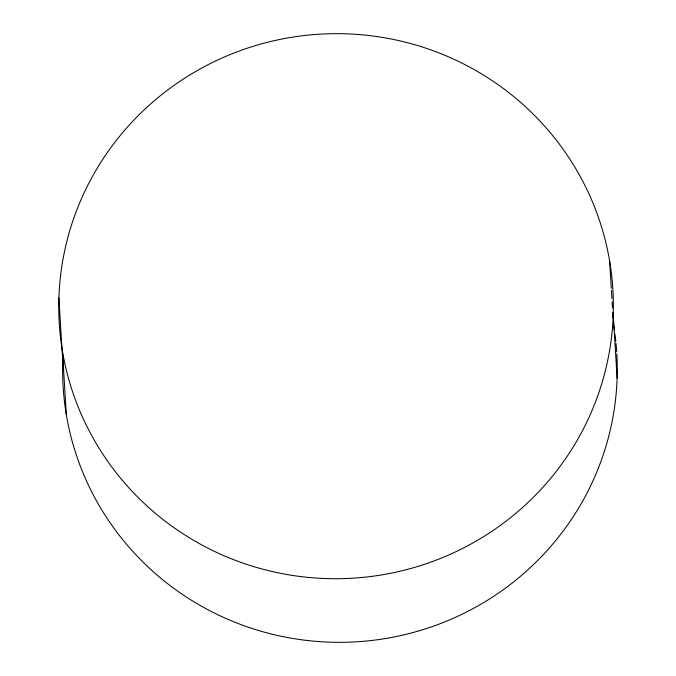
<?xml version="1.0" encoding="UTF-8"?>
<svg xmlns="http://www.w3.org/2000/svg" width="676" height="676" viewBox="0 0 676 676"><rect width="100%" height="100%" fill="white"/><g stroke="black" fill="none" stroke-linecap="round" stroke-linejoin="round"><path stroke-width="1.01" d="M613.225 314.467A277.329 272.504 -3.5 0 1 189.677 537.969A277.329 272.504 -3.5 0 1 205.267 66.163A277.329 272.504 -3.5 0 1 613.225 314.467L617.112 378.07M609.651 261.164L611.307 288.272M611.434 290.359L611.949 298.699M612.135 301.826L612.524 308.079M612.777 312.253L613.157 318.506M62.462 351.233L66.349 414.836M58.888 297.93L62.775 361.533M616.825 353.954A277.329 272.504 -3.5 0 1 341.617 642.318A277.329 272.504 -3.5 0 1 62.902 358.407M613.538 324.767A277.329 272.504 -3.5 0 1 614.357 329.922M614.94 334.071A277.329 272.504 -3.5 0 1 615.802 341.372M616.013 343.459A277.329 272.504 -3.5 0 1 616.689 351.85"/></g></svg>
